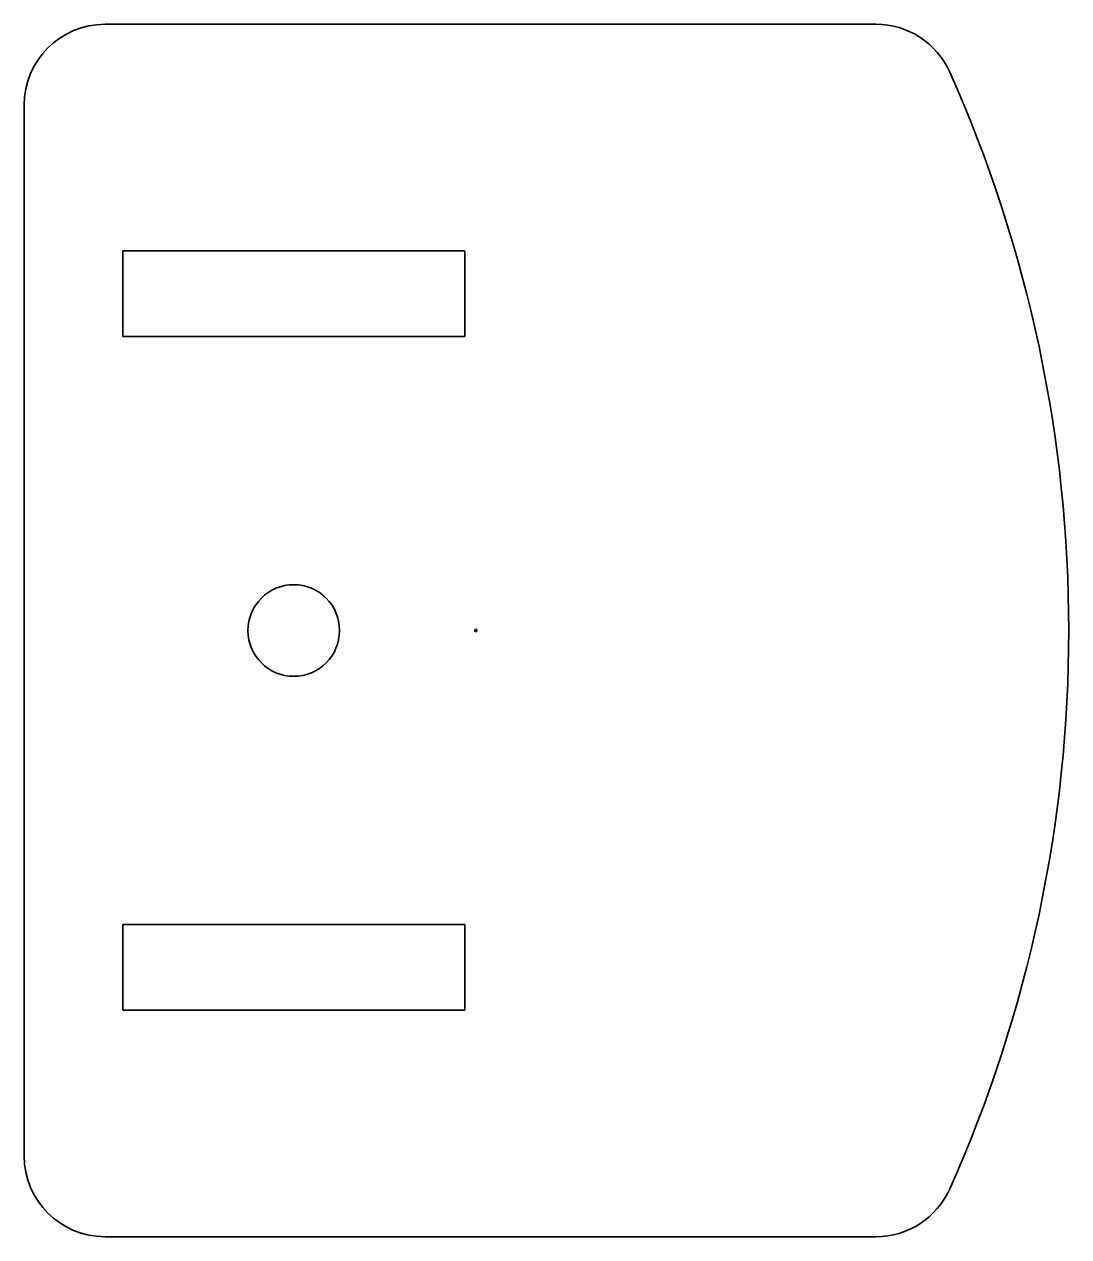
# Model space of a CAD drawing. Header units: millimetres. Extents: x -16.8 to 22, y -22.5 to 22.5.
import ezdxf

# ---------------------------------------------------------------- set-up
doc = ezdxf.new("R2010")
doc.units = ezdxf.units.MM
doc.layers.add('1', color=7, linetype='Continuous', true_color=0xffffff)
doc.layers.add('61', color=7, linetype='Continuous', true_color=0xffffff)

msp = doc.modelspace()

# ---------------------------------------------------------------- linework, layer by layer
at = {"layer": '1', "color": 252, "linetype": 'Continuous', "lineweight": 35}
for p, q in [((14.860137, 22.5), (-13.764, 22.5)), ((14.860137, 22.5), (-13.764, 22.5)), ((-16.764, 19.5), (-16.764, -19.5)), ((-16.764, 19.5), (-16.764, -19.5)), ((-13.1064, 14.0875), (-13.1064, 10.9125)), ((-13.1064, 10.9125), (-13.1064, 14.0875)), ((-0.4064, 14.0875), (-13.1064, 14.0875)), ((-13.1064, 14.0875), (-0.4064, 14.0875)), ((-0.4064, 14.0875), (-0.4064, 10.9125)), ((-0.4064, 10.9125), (-0.4064, 14.0875)), ((-13.1064, 10.9125), (-0.4064, 10.9125)), ((-0.4064, 10.9125), (-13.1064, 10.9125)), ((-13.1064, -14.0875), (-13.1064, -10.9125)), ((-0.4064, -10.9125), (-13.1064, -10.9125)), ((-13.1064, -10.9125), (-13.1064, -14.0875)), ((-13.1064, -10.9125), (-0.4064, -10.9125)), ((-0.4064, -14.0875), (-0.4064, -10.9125)), ((-0.4064, -10.9125), (-0.4064, -14.0875)), ((-13.1064, -14.0875), (-0.4064, -14.0875)), ((-0.4064, -14.0875), (-13.1064, -14.0875)), ((-13.764, -22.5), (14.860137, -22.5)), ((-13.764, -22.5), (14.860137, -22.5))]:
    msp.add_line(p, q, dxfattribs=at)
msp.add_circle((-6.7564, 0), 1.7, dxfattribs=at)
msp.add_circle((-6.7564, 0), 1.7, dxfattribs=at)
for centre, radius, start, end in [((-13.764, 19.5), 3, 90, 180), ((-13.764, 19.5), 3, 90, 180), ((14.860137, 19.5), 3, 24.076109, 90), ((14.860137, 19.5), 3, 24.076109, 90), ((-28.781472, 0), 50.8, 335.923891, 24.076109), ((-28.781472, 0), 50.8, 335.923891, 24.076109), ((-13.764, -19.5), 3, 180, 270), ((-13.764, -19.5), 3, 180, 270), ((14.860137, -19.5), 3, 270, 335.923891), ((14.860137, -19.5), 3, 270, 335.923891)]:
    msp.add_arc(centre, radius, start, end, dxfattribs=at)
at = {"layer": '61', "color": 23, "linetype": 'Continuous', "lineweight": 70}
msp.add_point((0, 0), dxfattribs=at)

doc.saveas('drawing.dxf')
